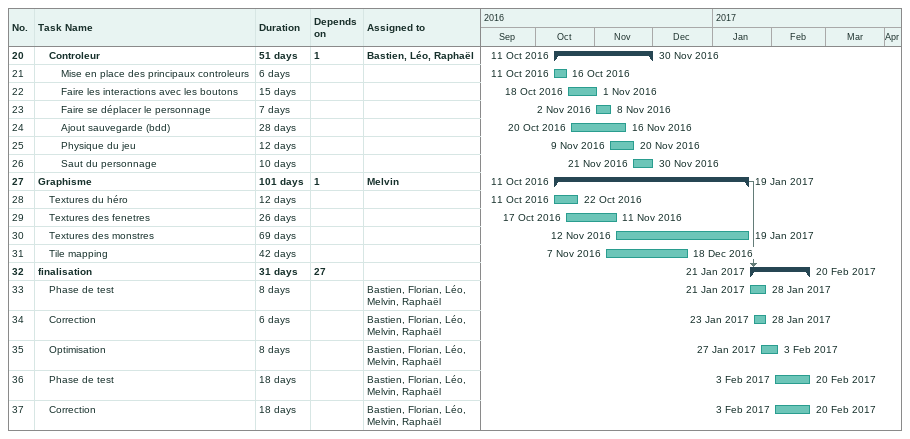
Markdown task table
| ID | Level | Task | Duration | Start | Finish | Predecessors | Resources |
|---|---|---|---|---|---|---|---|
| 20 | 2 | **Controleur** | 51d | 2016-10-11 | 2016-11-30 | 1 | Bastien, Léo, Raphaël |
| 21 | 3 | Mise en place des principaux controleurs | 6d | 2016-10-11 | 2016-10-16 |  |  |
| 22 | 3 | Faire les interactions avec les boutons | 15d | 2016-10-18 | 2016-11-01 |  |  |
| 23 | 3 | Faire se déplacer le personnage | 7d | 2016-11-02 | 2016-11-08 |  |  |
| 24 | 3 | Ajout sauvegarde (bdd) | 28d | 2016-10-20 | 2016-11-16 |  |  |
| 25 | 3 | Physique du jeu | 12d | 2016-11-09 | 2016-11-20 |  |  |
| 26 | 3 | Saut du personnage | 10d | 2016-11-21 | 2016-11-30 |  |  |
| 27 | 1 | **Graphisme** | 101d | 2016-10-11 | 2017-01-19 | 1 | Melvin |
| 28 | 2 | Textures du héro | 12d | 2016-10-11 | 2016-10-22 |  |  |
| 29 | 2 | Textures des fenetres | 26d | 2016-10-17 | 2016-11-11 |  |  |
| 30 | 2 | Textures des monstres | 69d | 2016-11-12 | 2017-01-19 |  |  |
| 31 | 2 | Tile mapping | 42d | 2016-11-07 | 2016-12-18 |  |  |
| 32 | 1 | **finalisation** | 31d | 2017-01-21 | 2017-02-20 | 27 |  |
| 33 | 2 | Phase de test | 8d | 2017-01-21 | 2017-01-28 |  | Bastien, Florian, Léo, Melvin, Raphaël |
| 34 | 2 | Correction | 6d | 2017-01-23 | 2017-01-28 |  | Bastien, Florian, Léo, Melvin, Raphaël |
| 35 | 2 | Optimisation | 8d | 2017-01-27 | 2017-02-03 |  | Bastien, Florian, Léo, Melvin, Raphaël |
| 36 | 2 | Phase de test | 18d | 2017-02-03 | 2017-02-20 |  | Bastien, Florian, Léo, Melvin, Raphaël |
| 37 | 2 | Correction | 18d | 2017-02-03 | 2017-02-20 |  | Bastien, Florian, Léo, Melvin, Raphaël |
